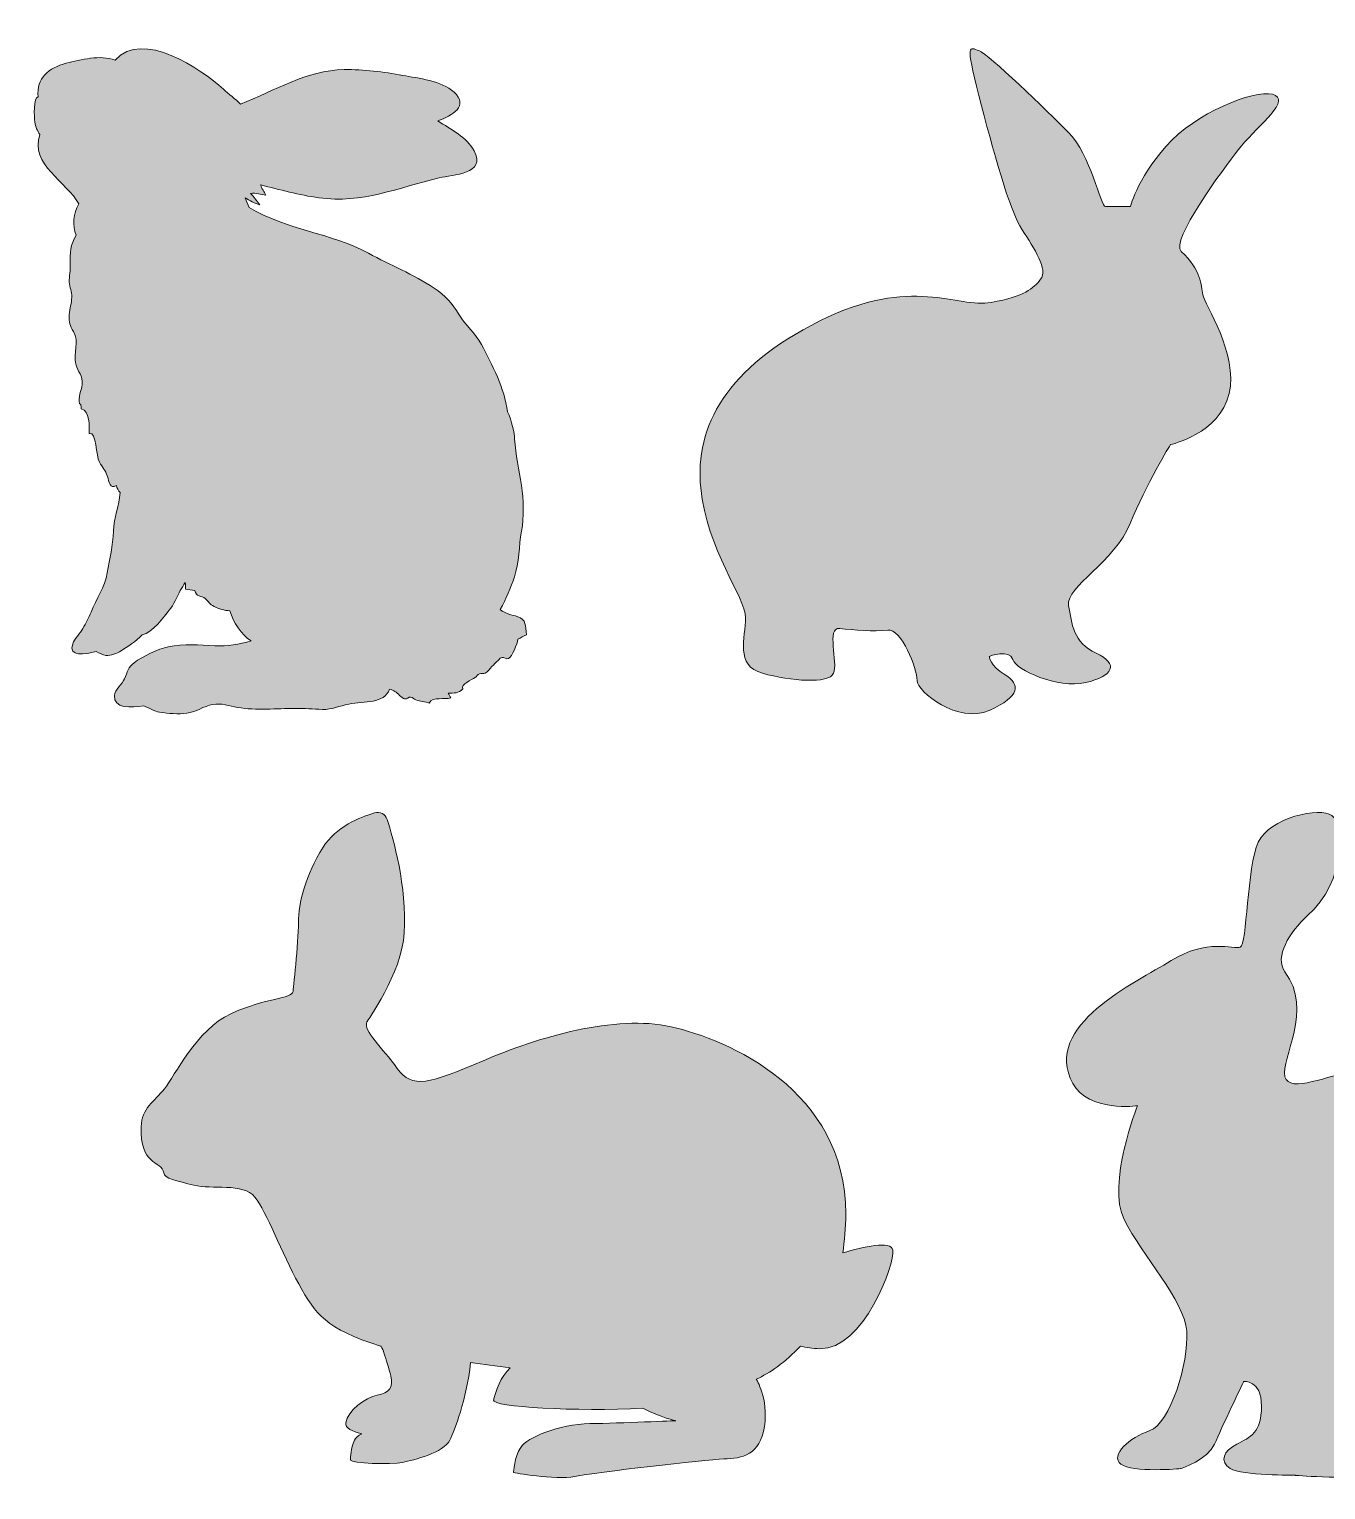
# Model space of a CAD drawing. Header units: inches. Extents: x -2 to 737, y -1000 to -384.
# Drawn here: x 190.6 to 367.8, y -584.1 to -384.4 of the extents above; entities that cross this region are included whole.
import ezdxf

# ---------------------------------------------------------------- set-up
doc = ezdxf.new("R2010")
doc.units = ezdxf.units.IN
doc.header["$MEASUREMENT"] = 0
doc.layers.add('Layer 1', color=7, linetype='Continuous')

# ---------------------------------------------------------------- blocks, each defined once
blk = doc.blocks.new('block 2')
at = {"layer": 'Layer 1', "true_color": 0x010101}
h = blk.add_hatch(color=178, dxfattribs=at)
h.dxf.hatch_style = 2
edge = h.paths.add_edge_path()
edge.add_spline(control_points=[(257.38, -464.73), (256.52, -464.45), (255.72, -464.36), (254.97, -463.75), (255.78, -462.35), (256.42, -460.74), (256.92, -459.27), (257.57, -457.34), (257.52, -455.06), (257.89, -453.05), (258.26, -451.08), (258.18, -448.76), (257.87, -446.79), (257.53, -444.62), (257.08, -442.63), (256.95, -440.44), (256.91, -439.69), (256.58, -437.88), (255.96, -436.72), (255.58, -433.48), (253.87, -430.3), (252.4, -427.5), (251.6, -425.98), (250.23, -424.94), (249.36, -423.46), (248.42, -421.84), (247.48, -420.85), (245.93, -419.82), (243.07, -417.91), (239.97, -416.67), (236.97, -415.05), (231.76, -412.24), (225.72, -411.85), (220.66, -408.81), (220.45, -408.39), (220.31, -407.93), (220.12, -407.48), (220.67, -407.85), (221.45, -408.26), (222.1, -408.41), (221.69, -407.9), (221.32, -407.34), (220.85, -406.86), (221.56, -406.77), (222.29, -407), (222.94, -407.12), (222.68, -406.64), (222.4, -406.18), (222.2, -405.7), (224.85, -406.35), (227.49, -407.1), (230.19, -407.47), (236.08, -408.28), (241.04, -406.09), (246.64, -404.75), (248.53, -404.3), (253.12, -404.27), (251.4, -401.05), (250.4, -399.17), (248.23, -398.11), (246.45, -396.95), (248.42, -396.25), (250.74, -394.89), (248.67, -393.02), (246.93, -391.46), (243.83, -391.14), (241.64, -390.73), (239.02, -390.25), (236.3, -389.91), (233.64, -389.95), (228.54, -390.03), (224.11, -392.81), (219.48, -394.68), (218.77, -393.92), (217.86, -393.3), (217.13, -392.63), (214.06, -389.82), (206.11, -384.42), (202.33, -388.64), (200.26, -387.89), (197.66, -388.59), (195.65, -389.08), (193.27, -389.66), (191.55, -391.14), (191.81, -393.65), (191.13, -393.71), (191.27, -396.45), (191.36, -397.13), (191.45, -397.77), (191.69, -398.33), (192.05, -398.83), (190.59, -402.92), (195.78, -405.32), (197.36, -408.29), (197.37, -408.3), (197.37, -408.31), (197.37, -408.31), (196.55, -409.65), (196.53, -411.16), (196.99, -412.6), (196.24, -413.88), (196.11, -415.03), (196.2, -416.52), (196.25, -417.34), (196.03, -418.26), (196.07, -418.97), (196.12, -419.75), (196.43, -420.28), (196.4, -421.05), (196.38, -421.87), (196.12, -422.6), (196.07, -423.44), (196, -424.56), (196.14, -424.9), (196.64, -425.75), (197.46, -427.16), (196.58, -428.69), (196.96, -430.22), (197.23, -431.31), (197.97, -431.74), (197.82, -433.01), (197.72, -433.88), (197.27, -434.67), (197.44, -435.64), (197.51, -435.66), (197.58, -435.67), (197.66, -435.69), (197.63, -435.87), (197.71, -436.14), (197.7, -436.33), (198.87, -436.63), (198.83, -438.65), (198.78, -439.67), (199.87, -439.44), (199.68, -442.73), (200.19, -443.62), (200.64, -444.4), (200.99, -444.67), (201.28, -445.56), (201.51, -446.26), (201.58, -447.32), (202.5, -446.81), (202.59, -447.13), (202.79, -447.51), (203.03, -447.77), (202.87, -449.54), (202.15, -451.2), (202.1, -453.03), (202.04, -455.09), (201.62, -456.73), (201.26, -458.75), (200.93, -460.68), (199.76, -462.29), (199.04, -464.1), (198.72, -464.9), (198.32, -465.6), (197.91, -466.34), (197.57, -466.97), (196.75, -467.81), (196.54, -468.42), (195.88, -470.27), (198.19, -469.9), (199.76, -469.5), (200.17, -469.72), (200.65, -469.98), (201.04, -470.02), (201.79, -470.1), (202.54, -469.76), (203.17, -469.38), (203.96, -468.89), (205.21, -468.09), (206.03, -467.22), (207.4, -467.02), (209.1, -464.62), (209.74, -463.85), (210.37, -463.09), (210.79, -462.03), (211.24, -461.15), (211.45, -460.75), (211.68, -460.41), (211.91, -460.06), (211.95, -460.34), (211.95, -460.64), (211.96, -460.96), (212.39, -461.03), (212.81, -461.12), (213.25, -461.14), (213.35, -462.06), (214.15, -461.83), (214.63, -462.23), (215.21, -462.72), (215.12, -462.98), (215.89, -463.35), (216.52, -463.65), (217.29, -463.91), (218.03, -463.91), (218.47, -465.48), (219.62, -467.22), (220.93, -468.04), (219.28, -468.51), (217.72, -468.82), (215.94, -468.71), (213.87, -468.58), (211.68, -468.43), (209.63, -468.85), (208.2, -469.14), (206.12, -470.17), (204.92, -471.02), (204.11, -471.6), (204.01, -472.33), (203.61, -473.21), (203.3, -473.89), (202.31, -474.76), (202.24, -475.49), (202.06, -477.32), (204.53, -477.18), (206.27, -476.92), (206.98, -477.21), (207.71, -477.67), (208.41, -477.78), (209.62, -477.97), (210.93, -478.09), (212.15, -477.93), (213.4, -477.78), (214.44, -476.94), (215.66, -476.73), (216.84, -476.52), (217.96, -476.92), (219.1, -477.13), (221.61, -477.58), (224.4, -477.26), (226.95, -477.26), (228.2, -477.26), (229.42, -477.33), (230.66, -477.4), (231.96, -477.46), (233, -476.91), (234.26, -476.68), (236.46, -476.26), (239.13, -476.69), (239.85, -474.62), (240.12, -474.72), (240.37, -474.84), (240.58, -474.95), (240.98, -475.17), (241.47, -475.86), (241.9, -475.97), (242.26, -476.05), (242.46, -475.67), (242.72, -475.72), (243.08, -475.78), (243.14, -476.02), (243.43, -476.11), (243.99, -476.28), (244.74, -476.32), (245.27, -476.55), (245.77, -475.57), (247.38, -476.13), (248.23, -475.84), (248.11, -475.72), (247.97, -475.31), (247.85, -475.19), (248.63, -475.13), (249.31, -475.26), (249.87, -474.61), (249.52, -473.96), (251.06, -473.37), (251.56, -473.05), (251.76, -472.92), (251.85, -472.66), (252.13, -472.53), (252.37, -472.41), (252.68, -472.55), (252.94, -472.43), (253.37, -472.22), (253.48, -471.9), (253.82, -471.56), (254.12, -471.28), (254.39, -470.95), (254.7, -470.73), (254.96, -470.53), (254.75, -470.43), (255.23, -470.29), (255.51, -470.21), (255.82, -470.58), (256.11, -470.45), (256.62, -470.22), (257.3, -468.44), (257.4, -467.82), (257.78, -467.62), (258.14, -467.35), (258.57, -467.21), (258.36, -465.96), (258.58, -465.11), (257.38, -464.73)], knot_values=[0, 0, 0, 0, 1, 1, 1, 2, 2, 2, 3, 3, 3, 4, 4, 4, 5, 5, 5, 6, 6, 6, 7, 7, 7, 8, 8, 8, 9, 9, 9, 10, 10, 10, 11, 11, 11, 12, 12, 12, 13, 13, 13, 14, 14, 14, 15, 15, 15, 16, 16, 16, 17, 17, 17, 18, 18, 18, 19, 19, 19, 20, 20, 20, 21, 21, 21, 22, 22, 22, 23, 23, 23, 24, 24, 24, 25, 25, 25, 26, 26, 26, 27, 27, 27, 28, 28, 28, 29, 29, 29, 30, 30, 30, 31, 31, 31, 32, 32, 32, 33, 33, 33, 34, 34, 34, 35, 35, 35, 36, 36, 36, 37, 37, 37, 38, 38, 38, 39, 39, 39, 40, 40, 40, 41, 41, 41, 42, 42, 42, 43, 43, 43, 44, 44, 44, 45, 45, 45, 46, 46, 46, 47, 47, 47, 48, 48, 48, 49, 49, 49, 50, 50, 50, 51, 51, 51, 52, 52, 52, 53, 53, 53, 54, 54, 54, 55, 55, 55, 56, 56, 56, 57, 57, 57, 58, 58, 58, 59, 59, 59, 60, 60, 60, 61, 61, 61, 62, 62, 62, 63, 63, 63, 64, 64, 64, 65, 65, 65, 66, 66, 66, 67, 67, 67, 68, 68, 68, 69, 69, 69, 70, 70, 70, 71, 71, 71, 72, 72, 72, 73, 73, 73, 74, 74, 74, 75, 75, 75, 76, 76, 76, 77, 77, 77, 78, 78, 78, 79, 79, 79, 80, 80, 80, 81, 81, 81, 82, 82, 82, 83, 83, 83, 84, 84, 84, 85, 85, 85, 86, 86, 86, 87, 87, 87, 88, 88, 88, 89, 89, 89, 90, 90, 90, 91, 91, 91, 92, 92, 92, 93, 93, 93, 94, 94, 94, 95, 95, 95, 96, 96, 96, 97, 97, 97, 98, 98, 98, 98], degree=3, periodic=1)
at = {"layer": 'Layer 1', "true_color": 0xffffff}
h = blk.add_hatch(color=7, dxfattribs=at)
h.dxf.hatch_style = 2
edge = h.paths.add_edge_path()
edge.add_spline(control_points=[(348.08, -414.81), (346.52, -413.37), (353.78, -403.61), (355.89, -400.87), (358, -398.12), (362.86, -394.53), (360.96, -393.48), (359.06, -392.42), (351.25, -395.16), (346.81, -399.6), (342.37, -404.04), (341.11, -408.68), (341.11, -408.68), (341.11, -408.68), (338.36, -408.68), (337.73, -408.68), (337.09, -408.68), (335.65, -401.5), (332.68, -398.54), (329.7, -395.59), (321.68, -387.77), (320.41, -387.35), (319.14, -386.93), (318.51, -386.08), (320.41, -393.48), (322.31, -400.87), (324.63, -409.32), (326.32, -411.85), (328.01, -414.39), (329.91, -417.34), (328.86, -418.61), (327.8, -419.88), (326.74, -420.93), (322.1, -421.78), (317.45, -422.62), (311.33, -417.98), (298.65, -424.31), (285.98, -430.65), (281.54, -438.67), (282.39, -447.12), (283.23, -455.57), (288.51, -462.12), (288.51, -464.87), (288.51, -467.61), (287.04, -471.41), (290.84, -472.47), (294.64, -473.53), (299.92, -473.95), (300.55, -472.47), (301.19, -470.99), (299.5, -466.13), (301.4, -466.34), (303.3, -466.56), (306.05, -466.77), (307.95, -466.56), (309.85, -466.34), (311.96, -471.85), (311.96, -473.43), (311.96, -475), (317.57, -479.44), (321.84, -477.54), (326.11, -475.64), (326.11, -473.95), (324, -472.68), (321.89, -471.41), (321.84, -470.15), (321.84, -470.15), (321.84, -470.15), (324.63, -469.09), (325.05, -470.57), (325.48, -472.05), (331.18, -474.58), (334.98, -473.74), (338.78, -472.89), (339.63, -471.2), (336.46, -469.72), (333.29, -468.24), (333.12, -465.71), (332.68, -463.18), (332.24, -460.64), (338.99, -457.26), (341.11, -451.98), (343.22, -446.7), (346.6, -441.21), (346.6, -441.21), (346.6, -441.21), (353.36, -439.73), (354.62, -434.24), (355.89, -428.75), (351.25, -421.99), (351.03, -420.72), (350.82, -419.45), (350.82, -417.34), (348.08, -414.81)], knot_values=[0, 0, 0, 0, 1, 1, 1, 2, 2, 2, 3, 3, 3, 4, 4, 4, 5, 5, 5, 6, 6, 6, 7, 7, 7, 8, 8, 8, 9, 9, 9, 10, 10, 10, 11, 11, 11, 12, 12, 12, 13, 13, 13, 14, 14, 14, 15, 15, 15, 16, 16, 16, 17, 17, 17, 18, 18, 18, 19, 19, 19, 20, 20, 20, 21, 21, 21, 22, 22, 22, 23, 23, 23, 24, 24, 24, 25, 25, 25, 26, 26, 26, 27, 27, 27, 28, 28, 28, 29, 29, 29, 30, 30, 30, 31, 31, 31, 31], degree=3, periodic=1)
at = {"layer": 'Layer 1', "lineweight": 0}
for points, knots in [([(257.38, -464.73), (256.52, -464.45), (255.72, -464.36), (254.97, -463.75), (255.78, -462.35), (256.42, -460.74), (256.92, -459.27), (257.57, -457.34), (257.52, -455.06), (257.89, -453.05), (258.26, -451.08), (258.18, -448.76), (257.87, -446.79), (257.53, -444.62), (257.08, -442.63), (256.95, -440.44), (256.91, -439.69), (256.58, -437.88), (255.96, -436.72), (255.58, -433.48), (253.87, -430.3), (252.4, -427.5), (251.6, -425.98), (250.23, -424.94), (249.36, -423.46), (248.42, -421.84), (247.48, -420.85), (245.93, -419.82), (243.07, -417.91), (239.97, -416.67), (236.97, -415.05), (231.76, -412.24), (225.72, -411.85), (220.66, -408.81), (220.45, -408.39), (220.31, -407.93), (220.12, -407.48), (220.67, -407.85), (221.45, -408.26), (222.1, -408.41), (221.69, -407.9), (221.32, -407.34), (220.85, -406.86), (221.56, -406.77), (222.29, -407), (222.94, -407.12), (222.68, -406.64), (222.4, -406.18), (222.2, -405.7), (224.85, -406.35), (227.49, -407.1), (230.19, -407.47), (236.08, -408.28), (241.04, -406.09), (246.64, -404.75), (248.53, -404.3), (253.12, -404.27), (251.4, -401.05), (250.4, -399.17), (248.23, -398.11), (246.45, -396.95), (248.42, -396.25), (250.74, -394.89), (248.67, -393.02), (246.93, -391.46), (243.83, -391.14), (241.64, -390.73), (239.02, -390.25), (236.3, -389.91), (233.64, -389.95), (228.54, -390.03), (224.11, -392.81), (219.48, -394.68), (218.77, -393.92), (217.86, -393.3), (217.13, -392.63), (214.06, -389.82), (206.11, -384.42), (202.33, -388.64), (200.26, -387.89), (197.66, -388.59), (195.65, -389.08), (193.27, -389.66), (191.55, -391.14), (191.81, -393.65), (191.13, -393.71), (191.27, -396.45), (191.36, -397.13), (191.45, -397.77), (191.69, -398.33), (192.05, -398.83), (190.59, -402.92), (195.78, -405.32), (197.36, -408.29), (197.37, -408.3), (197.37, -408.31), (197.37, -408.31), (196.55, -409.65), (196.53, -411.16), (196.99, -412.6), (196.24, -413.88), (196.11, -415.03), (196.2, -416.52), (196.25, -417.34), (196.03, -418.26), (196.07, -418.97), (196.12, -419.75), (196.43, -420.28), (196.4, -421.05), (196.38, -421.87), (196.12, -422.6), (196.07, -423.44), (196, -424.56), (196.14, -424.9), (196.64, -425.75), (197.46, -427.16), (196.58, -428.69), (196.96, -430.22), (197.23, -431.31), (197.97, -431.74), (197.82, -433.01), (197.72, -433.88), (197.27, -434.67), (197.44, -435.64), (197.51, -435.66), (197.58, -435.67), (197.66, -435.69), (197.63, -435.87), (197.71, -436.14), (197.7, -436.33), (198.87, -436.63), (198.83, -438.65), (198.78, -439.67), (199.87, -439.44), (199.68, -442.73), (200.19, -443.62), (200.64, -444.4), (200.99, -444.67), (201.28, -445.56), (201.51, -446.26), (201.58, -447.32), (202.5, -446.81), (202.59, -447.13), (202.79, -447.51), (203.03, -447.77), (202.87, -449.54), (202.15, -451.2), (202.1, -453.03), (202.04, -455.09), (201.62, -456.73), (201.26, -458.75), (200.93, -460.68), (199.76, -462.29), (199.04, -464.1), (198.72, -464.9), (198.32, -465.6), (197.91, -466.34), (197.57, -466.97), (196.75, -467.81), (196.54, -468.42), (195.88, -470.27), (198.19, -469.9), (199.76, -469.5), (200.17, -469.72), (200.65, -469.98), (201.04, -470.02), (201.79, -470.1), (202.54, -469.76), (203.17, -469.38), (203.96, -468.89), (205.21, -468.09), (206.03, -467.22), (207.4, -467.02), (209.1, -464.62), (209.74, -463.85), (210.37, -463.09), (210.79, -462.03), (211.24, -461.15), (211.45, -460.75), (211.68, -460.41), (211.91, -460.06), (211.95, -460.34), (211.95, -460.64), (211.96, -460.96), (212.39, -461.03), (212.81, -461.12), (213.25, -461.14), (213.35, -462.06), (214.15, -461.83), (214.63, -462.23), (215.21, -462.72), (215.12, -462.98), (215.89, -463.35), (216.52, -463.65), (217.29, -463.91), (218.03, -463.91), (218.47, -465.48), (219.62, -467.22), (220.93, -468.04), (219.28, -468.51), (217.72, -468.82), (215.94, -468.71), (213.87, -468.58), (211.68, -468.43), (209.63, -468.85), (208.2, -469.14), (206.12, -470.17), (204.92, -471.02), (204.11, -471.6), (204.01, -472.33), (203.61, -473.21), (203.3, -473.89), (202.31, -474.76), (202.24, -475.49), (202.06, -477.32), (204.53, -477.18), (206.27, -476.92), (206.98, -477.21), (207.71, -477.67), (208.41, -477.78), (209.62, -477.97), (210.93, -478.09), (212.15, -477.93), (213.4, -477.78), (214.44, -476.94), (215.66, -476.73), (216.84, -476.52), (217.96, -476.92), (219.1, -477.13), (221.61, -477.58), (224.4, -477.26), (226.95, -477.26), (228.2, -477.26), (229.42, -477.33), (230.66, -477.4), (231.96, -477.46), (233, -476.91), (234.26, -476.68), (236.46, -476.26), (239.13, -476.69), (239.85, -474.62), (240.12, -474.72), (240.37, -474.84), (240.58, -474.95), (240.98, -475.17), (241.47, -475.86), (241.9, -475.97), (242.26, -476.05), (242.46, -475.67), (242.72, -475.72), (243.08, -475.78), (243.14, -476.02), (243.43, -476.11), (243.99, -476.28), (244.74, -476.32), (245.27, -476.55), (245.77, -475.57), (247.38, -476.13), (248.23, -475.84), (248.11, -475.72), (247.97, -475.31), (247.85, -475.19), (248.63, -475.13), (249.31, -475.26), (249.87, -474.61), (249.52, -473.96), (251.06, -473.37), (251.56, -473.05), (251.76, -472.92), (251.85, -472.66), (252.13, -472.53), (252.37, -472.41), (252.68, -472.55), (252.94, -472.43), (253.37, -472.22), (253.48, -471.9), (253.82, -471.56), (254.12, -471.28), (254.39, -470.95), (254.7, -470.73), (254.96, -470.53), (254.75, -470.43), (255.23, -470.29), (255.51, -470.21), (255.82, -470.58), (256.11, -470.45), (256.62, -470.22), (257.3, -468.44), (257.4, -467.82), (257.78, -467.62), (258.14, -467.35), (258.57, -467.21), (258.36, -465.96), (258.58, -465.11), (257.38, -464.73)], [0, 0, 0, 0, 1, 1, 1, 2, 2, 2, 3, 3, 3, 4, 4, 4, 5, 5, 5, 6, 6, 6, 7, 7, 7, 8, 8, 8, 9, 9, 9, 10, 10, 10, 11, 11, 11, 12, 12, 12, 13, 13, 13, 14, 14, 14, 15, 15, 15, 16, 16, 16, 17, 17, 17, 18, 18, 18, 19, 19, 19, 20, 20, 20, 21, 21, 21, 22, 22, 22, 23, 23, 23, 24, 24, 24, 25, 25, 25, 26, 26, 26, 27, 27, 27, 28, 28, 28, 29, 29, 29, 30, 30, 30, 31, 31, 31, 32, 32, 32, 33, 33, 33, 34, 34, 34, 35, 35, 35, 36, 36, 36, 37, 37, 37, 38, 38, 38, 39, 39, 39, 40, 40, 40, 41, 41, 41, 42, 42, 42, 43, 43, 43, 44, 44, 44, 45, 45, 45, 46, 46, 46, 47, 47, 47, 48, 48, 48, 49, 49, 49, 50, 50, 50, 51, 51, 51, 52, 52, 52, 53, 53, 53, 54, 54, 54, 55, 55, 55, 56, 56, 56, 57, 57, 57, 58, 58, 58, 59, 59, 59, 60, 60, 60, 61, 61, 61, 62, 62, 62, 63, 63, 63, 64, 64, 64, 65, 65, 65, 66, 66, 66, 67, 67, 67, 68, 68, 68, 69, 69, 69, 70, 70, 70, 71, 71, 71, 72, 72, 72, 73, 73, 73, 74, 74, 74, 75, 75, 75, 76, 76, 76, 77, 77, 77, 78, 78, 78, 79, 79, 79, 80, 80, 80, 81, 81, 81, 82, 82, 82, 83, 83, 83, 84, 84, 84, 85, 85, 85, 86, 86, 86, 87, 87, 87, 88, 88, 88, 89, 89, 89, 90, 90, 90, 91, 91, 91, 92, 92, 92, 93, 93, 93, 94, 94, 94, 95, 95, 95, 96, 96, 96, 97, 97, 97, 98, 98, 98, 98]), ([(348.08, -414.81), (346.52, -413.37), (353.78, -403.61), (355.89, -400.87), (358, -398.12), (362.86, -394.53), (360.96, -393.48), (359.06, -392.42), (351.25, -395.16), (346.81, -399.6), (342.37, -404.04), (341.11, -408.68), (341.11, -408.68), (341.11, -408.68), (338.36, -408.68), (337.73, -408.68), (337.09, -408.68), (335.65, -401.5), (332.68, -398.54), (329.7, -395.59), (321.68, -387.77), (320.41, -387.35), (319.14, -386.93), (318.51, -386.08), (320.41, -393.48), (322.31, -400.87), (324.63, -409.32), (326.32, -411.85), (328.01, -414.39), (329.91, -417.34), (328.86, -418.61), (327.8, -419.88), (326.74, -420.93), (322.1, -421.78), (317.45, -422.62), (311.33, -417.98), (298.65, -424.31), (285.98, -430.65), (281.54, -438.67), (282.39, -447.12), (283.23, -455.57), (288.51, -462.12), (288.51, -464.87), (288.51, -467.61), (287.04, -471.41), (290.84, -472.47), (294.64, -473.53), (299.92, -473.95), (300.55, -472.47), (301.19, -470.99), (299.5, -466.13), (301.4, -466.34), (303.3, -466.56), (306.05, -466.77), (307.95, -466.56), (309.85, -466.34), (311.96, -471.85), (311.96, -473.43), (311.96, -475), (317.57, -479.44), (321.84, -477.54), (326.11, -475.64), (326.11, -473.95), (324, -472.68), (321.89, -471.41), (321.84, -470.15), (321.84, -470.15), (321.84, -470.15), (324.63, -469.09), (325.05, -470.57), (325.48, -472.05), (331.18, -474.58), (334.98, -473.74), (338.78, -472.89), (339.63, -471.2), (336.46, -469.72), (333.29, -468.24), (333.12, -465.71), (332.68, -463.18), (332.24, -460.64), (338.99, -457.26), (341.11, -451.98), (343.22, -446.7), (346.6, -441.21), (346.6, -441.21), (346.6, -441.21), (353.36, -439.73), (354.62, -434.24), (355.89, -428.75), (351.25, -421.99), (351.03, -420.72), (350.82, -419.45), (350.82, -417.34), (348.08, -414.81)], [0, 0, 0, 0, 1, 1, 1, 2, 2, 2, 3, 3, 3, 4, 4, 4, 5, 5, 5, 6, 6, 6, 7, 7, 7, 8, 8, 8, 9, 9, 9, 10, 10, 10, 11, 11, 11, 12, 12, 12, 13, 13, 13, 14, 14, 14, 15, 15, 15, 16, 16, 16, 17, 17, 17, 18, 18, 18, 19, 19, 19, 20, 20, 20, 21, 21, 21, 22, 22, 22, 23, 23, 23, 24, 24, 24, 25, 25, 25, 26, 26, 26, 27, 27, 27, 28, 28, 28, 29, 29, 29, 30, 30, 30, 31, 31, 31, 31])]:
    blk.add_open_spline(points, degree=3, knots=knots, dxfattribs=at)
blk = doc.blocks.new('block 11')
at = {"layer": 'Layer 1', "true_color": 0x231f20}
h = blk.add_hatch(color=179, dxfattribs=at)
h.dxf.hatch_style = 2
edge = h.paths.add_edge_path()
edge.add_spline(control_points=[(371.26, -527.16), (368.53, -527.13), (362.87, -530.05), (362.25, -527.61), (361.64, -525.17), (366.22, -518.46), (362.25, -513.27), (360.76, -511.31), (362.88, -507.79), (365.31, -505.64), (370.8, -500.75), (370.19, -493.12), (368.66, -491.9), (367.14, -490.68), (360.12, -492.21), (358.59, -495.57), (357.07, -498.92), (357.07, -509.61), (356.15, -509.91), (355.23, -510.22), (351.57, -508.69), (346.69, -511.74), (341.8, -514.79), (328.99, -520.59), (333.26, -528.53), (335.41, -532.52), (342.11, -531.58), (342.11, -531.58), (342.11, -531.58), (337.84, -542.26), (340.28, -547.15), (342.72, -552.03), (348.52, -558.14), (348.83, -562.41), (349.13, -566.68), (346.54, -575.07), (343.79, -575.99), (341.04, -576.91), (338.29, -579.35), (339.82, -580.57), (341.35, -581.79), (348.06, -581.18), (348.06, -581.18), (348.06, -581.18), (351.72, -579.96), (352.64, -577.82), (353.56, -575.69), (356.61, -569.28), (356.61, -569.28), (356.61, -569.28), (359.05, -568.97), (359.05, -572.63), (359.05, -576.3), (357.52, -576.91), (355.69, -577.82), (353.86, -578.74), (353.25, -580.26), (354.78, -581.18), (356.3, -582.1), (363.63, -582.1), (363.63, -582.1), (363.63, -582.1), (386.98, -584.08), (394.3, -577.97), (401.63, -571.87), (403.31, -555.85), (396.9, -543.64), (390.49, -531.43), (385.76, -527.31), (371.26, -527.16)], knot_values=[0, 0, 0, 0, 1, 1, 1, 2, 2, 2, 3, 3, 3, 4, 4, 4, 5, 5, 5, 6, 6, 6, 7, 7, 7, 8, 8, 8, 9, 9, 9, 10, 10, 10, 11, 11, 11, 12, 12, 12, 13, 13, 13, 14, 14, 14, 15, 15, 15, 16, 16, 16, 17, 17, 17, 18, 18, 18, 19, 19, 19, 20, 20, 20, 21, 21, 21, 22, 22, 22, 23, 23, 23, 23], degree=3, periodic=1)
h = blk.add_hatch(color=179, dxfattribs=at)
h.dxf.hatch_style = 2
edge = h.paths.add_edge_path()
edge.add_spline(control_points=[(308.66, -551.33), (308.42, -549.99), (304.63, -550.85), (301.8, -551.7), (302.06, -550.05), (302.21, -548.28), (302.21, -546.36), (302.21, -529.4), (286.05, -522.51), (278.36, -520.79), (270.68, -519.06), (260.08, -522.24), (252.66, -525.42), (245.24, -528.6), (242.94, -529.34), (240.91, -526.48), (238.89, -523.66), (236.25, -521.38), (236.73, -520.13), (236.73, -520.13), (241.53, -513.53), (241.85, -507.95), (242.21, -501.56), (240.38, -495.09), (239.51, -492.45), (239.28, -491.72), (238.51, -491.33), (237.78, -491.55), (235.9, -492.11), (232.48, -493.47), (230.77, -496.23), (228.34, -500.15), (227.4, -503.83), (227.4, -506.56), (227.4, -509.29), (226.65, -515.95), (226.65, -515.95), (226.54, -517.01), (222.86, -516.81), (218.16, -519), (213.45, -521.18), (210.47, -527.54), (209.08, -529.27), (207.69, -530.99), (205.96, -531.9), (205.89, -534.46), (205.81, -537.01), (206.46, -538.31), (207.2, -538.95), (207.95, -539.6), (208.89, -539.95), (208.97, -540.74), (209.04, -541.53), (210.75, -541.86), (213.11, -542.45), (215.47, -543.05), (219.85, -542.08), (221.44, -544.07), (223.02, -546.06), (225.11, -551.77), (227.44, -555.94), (229.78, -560.12), (231.07, -562.05), (238.62, -564.44), (238.65, -564.45), (238.68, -564.46), (238.71, -564.47), (238.85, -564.75), (238.98, -565.04), (239.08, -565.37), (239.42, -566.36), (239.74, -567.45), (240.02, -568.52), (240.41, -570.14), (239.81, -570.85), (238.17, -571.15), (236.53, -571.45), (234.1, -573.28), (233.85, -574.92), (233.74, -575.63), (234.75, -576.1), (236.04, -576.41), (235.55, -576.68), (235.18, -576.97), (235.04, -577.29), (234.52, -578.55), (234.52, -579.54), (234.52, -580.01), (234.52, -580.47), (240.08, -580.67), (241.61, -580.34), (243.13, -580.01), (247.3, -579.01), (248.1, -577.29), (248.72, -575.94), (250.36, -571.83), (250.92, -566.7), (252.65, -566.94), (254.47, -567.18), (256.34, -567.42), (255.04, -568.59), (254.36, -570.63), (254.06, -571.81), (253.8, -572.78), (265.48, -573.39), (274.49, -572.94), (276.97, -574.21), (278.97, -574.64), (278.97, -574.64), (278.97, -574.64), (271.55, -574.97), (267.25, -575.03), (262.94, -575.1), (258.64, -576.96), (257.78, -578.28), (256.92, -579.61), (256.78, -581.72), (256.78, -581.72), (256.78, -581.72), (262.41, -582.79), (265.19, -582.25), (267.97, -581.72), (283.01, -579.93), (285.53, -579.87), (288.05, -579.8), (290.5, -579.34), (291.09, -575.43), (291.69, -571.52), (289.98, -568.98), (289.98, -568.98), (289.98, -568.98), (289.98, -568.98), (289.98, -568.98), (291.79, -568.12), (293.98, -566.66), (296.02, -564.43), (296.81, -564.62), (297.68, -564.75), (298.64, -564.79), (304.63, -564.99), (308.99, -553.13), (308.66, -551.33)], knot_values=[0, 0, 0, 0, 1, 1, 1, 2, 2, 2, 3, 3, 3, 4, 4, 4, 5, 5, 5, 6, 6, 6, 7, 7, 7, 8, 8, 8, 9, 9, 9, 10, 10, 10, 11, 11, 11, 12, 12, 12, 13, 13, 13, 14, 14, 14, 15, 15, 15, 16, 16, 16, 17, 17, 17, 18, 18, 18, 19, 19, 19, 20, 20, 20, 21, 21, 21, 22, 22, 22, 23, 23, 23, 24, 24, 24, 25, 25, 25, 26, 26, 26, 27, 27, 27, 28, 28, 28, 29, 29, 29, 30, 30, 30, 31, 31, 31, 32, 32, 32, 33, 33, 33, 34, 34, 34, 35, 35, 35, 36, 36, 36, 37, 37, 37, 38, 38, 38, 39, 39, 39, 40, 40, 40, 41, 41, 41, 42, 42, 42, 43, 43, 43, 44, 44, 44, 45, 45, 45, 46, 46, 46, 47, 47, 47, 47], degree=3, periodic=1)
at = {"layer": 'Layer 1', "lineweight": 0}
for points, knots in [([(371.26, -527.16), (368.53, -527.13), (362.87, -530.05), (362.25, -527.61), (361.64, -525.17), (366.22, -518.46), (362.25, -513.27), (360.76, -511.31), (362.88, -507.79), (365.31, -505.64), (370.8, -500.75), (370.19, -493.12), (368.66, -491.9), (367.14, -490.68), (360.12, -492.21), (358.59, -495.57), (357.07, -498.92), (357.07, -509.61), (356.15, -509.91), (355.23, -510.22), (351.57, -508.69), (346.69, -511.74), (341.8, -514.79), (328.99, -520.59), (333.26, -528.53), (335.41, -532.52), (342.11, -531.58), (342.11, -531.58), (342.11, -531.58), (337.84, -542.26), (340.28, -547.15), (342.72, -552.03), (348.52, -558.14), (348.83, -562.41), (349.13, -566.68), (346.54, -575.07), (343.79, -575.99), (341.04, -576.91), (338.29, -579.35), (339.82, -580.57), (341.35, -581.79), (348.06, -581.18), (348.06, -581.18), (348.06, -581.18), (351.72, -579.96), (352.64, -577.82), (353.56, -575.69), (356.61, -569.28), (356.61, -569.28), (356.61, -569.28), (359.05, -568.97), (359.05, -572.63), (359.05, -576.3), (357.52, -576.91), (355.69, -577.82), (353.86, -578.74), (353.25, -580.26), (354.78, -581.18), (356.3, -582.1), (363.63, -582.1), (363.63, -582.1), (363.63, -582.1), (386.98, -584.08), (394.3, -577.97), (401.63, -571.87), (403.31, -555.85), (396.9, -543.64), (390.49, -531.43), (385.76, -527.31), (371.26, -527.16)], [0, 0, 0, 0, 1, 1, 1, 2, 2, 2, 3, 3, 3, 4, 4, 4, 5, 5, 5, 6, 6, 6, 7, 7, 7, 8, 8, 8, 9, 9, 9, 10, 10, 10, 11, 11, 11, 12, 12, 12, 13, 13, 13, 14, 14, 14, 15, 15, 15, 16, 16, 16, 17, 17, 17, 18, 18, 18, 19, 19, 19, 20, 20, 20, 21, 21, 21, 22, 22, 22, 23, 23, 23, 23]), ([(308.66, -551.33), (308.42, -549.99), (304.63, -550.85), (301.8, -551.7), (302.06, -550.05), (302.21, -548.28), (302.21, -546.36), (302.21, -529.4), (286.05, -522.51), (278.36, -520.79), (270.68, -519.06), (260.08, -522.24), (252.66, -525.42), (245.24, -528.6), (242.94, -529.34), (240.91, -526.48), (238.89, -523.66), (236.25, -521.38), (236.73, -520.13), (236.73, -520.13), (241.53, -513.53), (241.85, -507.95), (242.21, -501.56), (240.38, -495.09), (239.51, -492.45), (239.28, -491.72), (238.51, -491.33), (237.78, -491.55), (235.9, -492.11), (232.48, -493.47), (230.77, -496.23), (228.34, -500.15), (227.4, -503.83), (227.4, -506.56), (227.4, -509.29), (226.65, -515.95), (226.65, -515.95), (226.54, -517.01), (222.86, -516.81), (218.16, -519), (213.45, -521.18), (210.47, -527.54), (209.08, -529.27), (207.69, -530.99), (205.96, -531.9), (205.89, -534.46), (205.81, -537.01), (206.46, -538.31), (207.2, -538.95), (207.95, -539.6), (208.89, -539.95), (208.97, -540.74), (209.04, -541.53), (210.75, -541.86), (213.11, -542.45), (215.47, -543.05), (219.85, -542.08), (221.44, -544.07), (223.02, -546.06), (225.11, -551.77), (227.44, -555.94), (229.78, -560.12), (231.07, -562.05), (238.62, -564.44), (238.65, -564.45), (238.68, -564.46), (238.71, -564.47), (238.85, -564.75), (238.98, -565.04), (239.08, -565.37), (239.42, -566.36), (239.74, -567.45), (240.02, -568.52), (240.41, -570.14), (239.81, -570.85), (238.17, -571.15), (236.53, -571.45), (234.1, -573.28), (233.85, -574.92), (233.74, -575.63), (234.75, -576.1), (236.04, -576.41), (235.55, -576.68), (235.18, -576.97), (235.04, -577.29), (234.52, -578.55), (234.52, -579.54), (234.52, -580.01), (234.52, -580.47), (240.08, -580.67), (241.61, -580.34), (243.13, -580.01), (247.3, -579.01), (248.1, -577.29), (248.72, -575.94), (250.36, -571.83), (250.92, -566.7), (252.65, -566.94), (254.47, -567.18), (256.34, -567.42), (255.04, -568.59), (254.36, -570.63), (254.06, -571.81), (253.8, -572.78), (265.48, -573.39), (274.49, -572.94), (276.97, -574.21), (278.97, -574.64), (278.97, -574.64), (278.97, -574.64), (271.55, -574.97), (267.25, -575.03), (262.94, -575.1), (258.64, -576.96), (257.78, -578.28), (256.92, -579.61), (256.78, -581.72), (256.78, -581.72), (256.78, -581.72), (262.41, -582.79), (265.19, -582.25), (267.97, -581.72), (283.01, -579.93), (285.53, -579.87), (288.05, -579.8), (290.5, -579.34), (291.09, -575.43), (291.69, -571.52), (289.98, -568.98), (289.98, -568.98), (289.98, -568.98), (289.98, -568.98), (289.98, -568.98), (291.79, -568.12), (293.98, -566.66), (296.02, -564.43), (296.81, -564.62), (297.68, -564.75), (298.64, -564.79), (304.63, -564.99), (308.99, -553.13), (308.66, -551.33)], [0, 0, 0, 0, 1, 1, 1, 2, 2, 2, 3, 3, 3, 4, 4, 4, 5, 5, 5, 6, 6, 6, 7, 7, 7, 8, 8, 8, 9, 9, 9, 10, 10, 10, 11, 11, 11, 12, 12, 12, 13, 13, 13, 14, 14, 14, 15, 15, 15, 16, 16, 16, 17, 17, 17, 18, 18, 18, 19, 19, 19, 20, 20, 20, 21, 21, 21, 22, 22, 22, 23, 23, 23, 24, 24, 24, 25, 25, 25, 26, 26, 26, 27, 27, 27, 28, 28, 28, 29, 29, 29, 30, 30, 30, 31, 31, 31, 32, 32, 32, 33, 33, 33, 34, 34, 34, 35, 35, 35, 36, 36, 36, 37, 37, 37, 38, 38, 38, 39, 39, 39, 40, 40, 40, 41, 41, 41, 42, 42, 42, 43, 43, 43, 44, 44, 44, 45, 45, 45, 46, 46, 46, 47, 47, 47, 47])]:
    blk.add_open_spline(points, degree=3, knots=knots, dxfattribs=at)

msp = doc.modelspace()

# ---------------------------------------------------------------- block references
at = {"layer": 'Layer 1'}
for name in ['block 2', 'block 11']:
    msp.add_blockref(name, (0, 0), dxfattribs=at)

doc.saveas('drawing.dxf')
